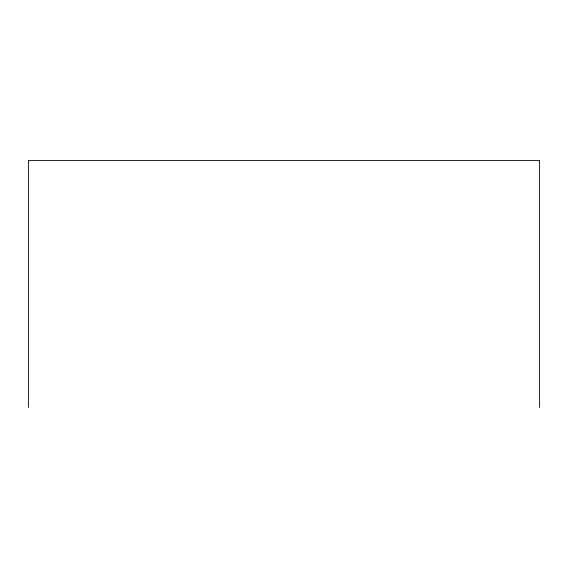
<?xml version="1.0" encoding="UTF-8"?>
<svg xmlns="http://www.w3.org/2000/svg" width="568" height="568" viewBox="0 0 568 568"><rect width="100%" height="100%" fill="white"/><g stroke="black" fill="none" stroke-linecap="round" stroke-linejoin="round"><path stroke-width="0.85" d="M539.6 407.448L539.6 160.552L28.4 160.552L28.4 407.448"/></g></svg>
